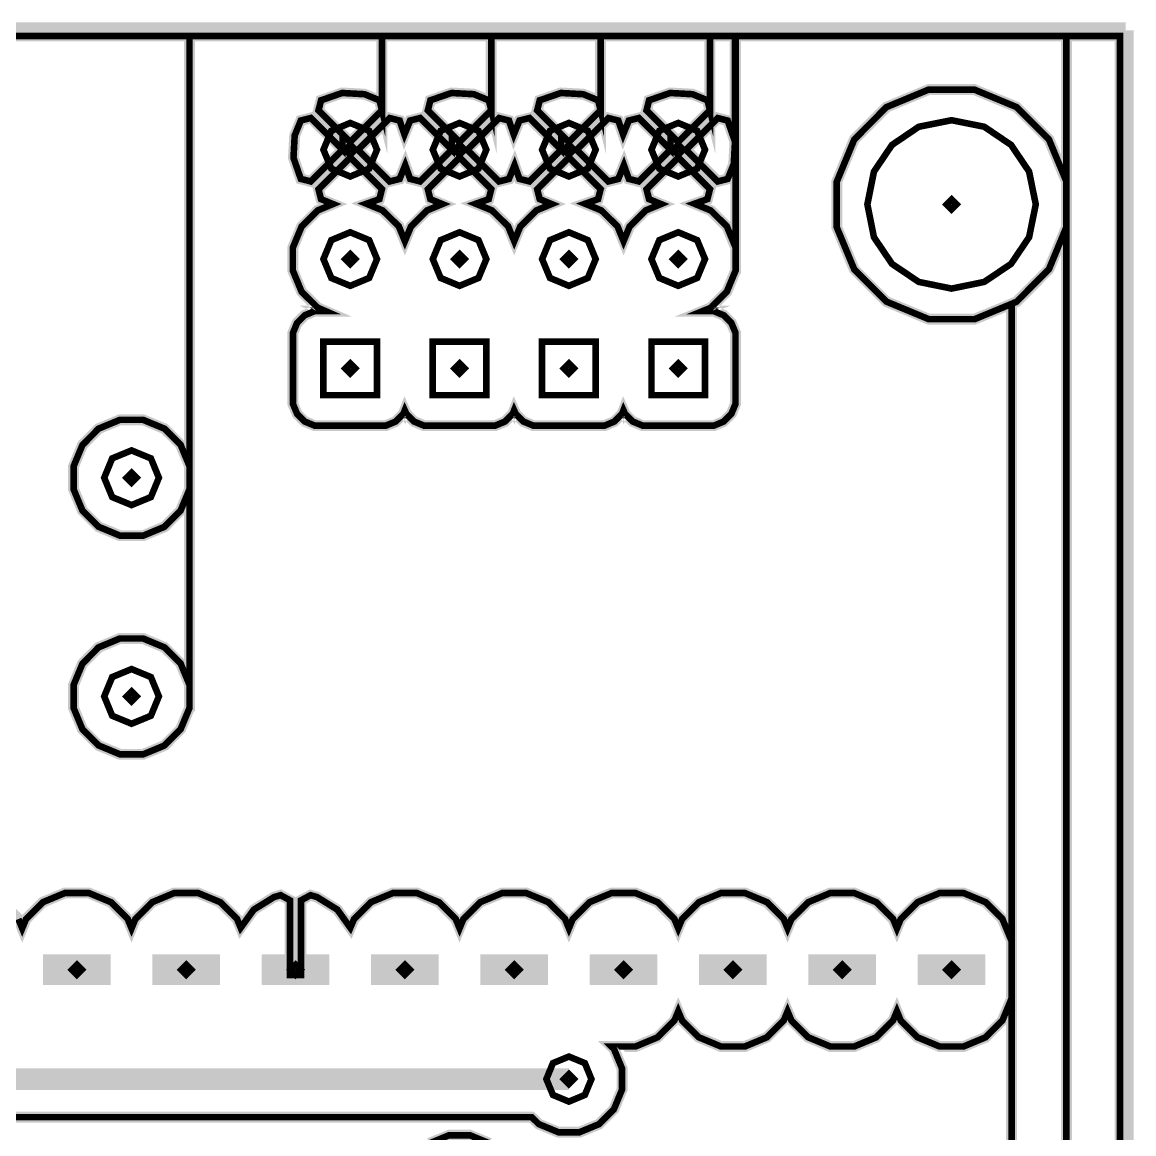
# Model space of a CAD drawing. Extents: x 0 to 6.22, y 0 to 4.04.
# Drawn here: x 0.967 to 1.984, y 0.968 to 1.985 of the extents above; entities that cross this region are included whole.
import ezdxf

# ---------------------------------------------------------------- set-up
doc = ezdxf.new("R2010")
doc.units = 0
doc.layers.get('0').update_dxf_attribs({"linetype": 'CONTINUOUS'})

msp = doc.modelspace()

# ---------------------------------------------------------------- linework, layer by layer
at = {"color": 0}
for points, const_width in [([(1.9761, 1.9771), (0.0076, 1.9771)], 0.015), ([(1.9761, 0.0086), (1.9761, 1.9771)], 0.015), ([(0.9481, 1.1798), (0.9635, 1.1644), (0.967, 1.1559), (0.9705, 1.1644), (0.9859, 1.1798), (1.0061, 1.1882), (1.0279, 1.1882), (1.0481, 1.1798), (1.0635, 1.1644), (1.067, 1.1559), (1.0705, 1.1644), (1.0859, 1.1798), (1.1061, 1.1882), (1.1279, 1.1882), (1.1481, 1.1798), (1.1635, 1.1644), (1.1668, 1.1564), (1.1788, 1.173), (1.1974, 1.1845), (1.2033, 1.1862), (1.212, 1.1815), (1.212, 1.113), (1.222, 1.113), (1.222, 1.1815), (1.2307, 1.1862), (1.2366, 1.1845), (1.2552, 1.173), (1.2671, 1.1564), (1.2705, 1.1644), (1.2859, 1.1798), (1.3061, 1.1882), (1.3279, 1.1882), (1.3481, 1.1798), (1.3635, 1.1644), (1.367, 1.1559), (1.3705, 1.1644), (1.3859, 1.1798), (1.4061, 1.1882), (1.4279, 1.1882), (1.4481, 1.1798), (1.4635, 1.1644), (1.467, 1.1559), (1.4705, 1.1644), (1.4859, 1.1798), (1.5061, 1.1882), (1.5279, 1.1882), (1.5481, 1.1798), (1.5635, 1.1644), (1.567, 1.1559), (1.5705, 1.1644), (1.5859, 1.1798), (1.6061, 1.1882), (1.6279, 1.1882), (1.6481, 1.1798), (1.6635, 1.1644), (1.667, 1.1559), (1.6705, 1.1644), (1.6859, 1.1798), (1.7061, 1.1882), (1.7279, 1.1882), (1.7481, 1.1798), (1.7635, 1.1644), (1.767, 1.1559), (1.7705, 1.1644), (1.7859, 1.1798), (1.8061, 1.1882), (1.8279, 1.1882), (1.8481, 1.1798), (1.8635, 1.1644), (1.8719, 1.1442), (1.8719, 1.727), (1.838, 1.713), (1.7962, 1.713), (1.7576, 1.729), (1.728, 1.7585), (1.712, 1.797), (1.712, 1.8388), (1.728, 1.8774), (1.7575, 1.907), (1.796, 1.923), (1.8378, 1.923), (1.8764, 1.907), (1.906, 1.8775), (1.922, 1.839), (1.922, 1.9721), (1.6195, 1.9721), (1.6195, 1.7576), (1.6115, 1.7383), (1.5969, 1.7235), (1.5893, 1.7204), (1.5994, 1.7204), (1.6086, 1.7166), (1.6156, 1.7096), (1.6194, 1.7005), (1.6194, 1.6356), (1.6156, 1.6264), (1.6086, 1.6194), (1.5995, 1.6156), (1.5346, 1.6156), (1.5254, 1.6194), (1.5184, 1.6264), (1.5169, 1.6297), (1.5156, 1.6264), (1.5086, 1.6194), (1.4995, 1.6156), (1.4346, 1.6156), (1.4254, 1.6194), (1.4184, 1.6264), (1.4169, 1.6297), (1.4156, 1.6264), (1.4086, 1.6194), (1.3995, 1.6156), (1.3346, 1.6156), (1.3254, 1.6194), (1.3184, 1.6264), (1.3169, 1.6297), (1.3156, 1.6264), (1.3086, 1.6194), (1.2995, 1.6156), (1.2346, 1.6156), (1.2254, 1.6194), (1.2184, 1.6264), (1.2146, 1.6355), (1.2146, 1.7004), (1.2184, 1.7096), (1.2254, 1.7166), (1.2345, 1.7204), (1.2444, 1.7204), (1.2373, 1.7235), (1.2225, 1.7382), (1.2145, 1.7575), (1.2145, 1.7784), (1.2225, 1.7977), (1.2372, 1.8125), (1.2512, 1.8183), (1.2403, 1.8228), (1.238, 1.8319), (1.267, 1.8609), (1.296, 1.8319), (1.2937, 1.8228), (1.2818, 1.8186), (1.2967, 1.8125), (1.3115, 1.7978), (1.317, 1.7844), (1.3225, 1.7977), (1.3372, 1.8125), (1.3512, 1.8183), (1.3403, 1.8228), (1.338, 1.8319), (1.367, 1.8609), (1.396, 1.8319), (1.3937, 1.8228), (1.3818, 1.8186), (1.3967, 1.8125), (1.4115, 1.7978), (1.417, 1.7844), (1.4225, 1.7977), (1.4372, 1.8125), (1.4512, 1.8183), (1.4403, 1.8228), (1.438, 1.8319), (1.467, 1.8609), (1.496, 1.8319), (1.4937, 1.8228), (1.4818, 1.8186), (1.4967, 1.8125), (1.5115, 1.7978), (1.517, 1.7844), (1.5225, 1.7977), (1.5372, 1.8125), (1.5512, 1.8183), (1.5403, 1.8228), (1.538, 1.8319), (1.567, 1.8609), (1.596, 1.8319), (1.5937, 1.8228), (1.5818, 1.8186), (1.5967, 1.8125), (1.6115, 1.7978), (1.6195, 1.7785), (1.6195, 1.9721), (1.6189, 1.9721), (1.6189, 1.8754), (1.6178, 1.855), (1.6122, 1.8413), (1.6031, 1.839), (1.5741, 1.868), (1.6031, 1.897), (1.6122, 1.8947), (1.6189, 1.8754), (1.6189, 1.9721), (1.596, 1.9721), (1.596, 1.9041), (1.567, 1.8751), (1.5599, 1.8822), (1.5599, 1.868), (1.5309, 1.839), (1.5218, 1.8413), (1.5173, 1.8539), (1.5122, 1.8413), (1.5031, 1.839), (1.4741, 1.868), (1.5031, 1.897), (1.5122, 1.8947), (1.5166, 1.882), (1.5218, 1.8947), (1.5309, 1.897), (1.5599, 1.868), (1.5599, 1.8822), (1.538, 1.9041), (1.5403, 1.9132), (1.5596, 1.9199), (1.58, 1.9188), (1.5937, 1.9132), (1.596, 1.9041), (1.596, 1.9721), (1.496, 1.9721), (1.496, 1.9041), (1.467, 1.8751), (1.4599, 1.8822), (1.4599, 1.868), (1.4309, 1.839), (1.4218, 1.8413), (1.4173, 1.8539), (1.4122, 1.8413), (1.4031, 1.839), (1.3741, 1.868), (1.4031, 1.897), (1.4122, 1.8947), (1.4166, 1.882), (1.4218, 1.8947), (1.4309, 1.897), (1.4599, 1.868), (1.4599, 1.8822), (1.438, 1.9041), (1.4403, 1.9132), (1.4596, 1.9199), (1.48, 1.9188), (1.4937, 1.9132), (1.496, 1.9041), (1.496, 1.9721), (1.396, 1.9721), (1.396, 1.9041), (1.367, 1.8751), (1.3599, 1.8822), (1.3599, 1.868), (1.3309, 1.839), (1.3218, 1.8413), (1.3173, 1.8539), (1.3122, 1.8413), (1.3031, 1.839), (1.2741, 1.868), (1.3031, 1.897), (1.3122, 1.8947), (1.3166, 1.882), (1.3218, 1.8947), (1.3309, 1.897), (1.3599, 1.868), (1.3599, 1.8822), (1.338, 1.9041), (1.3403, 1.9132), (1.3596, 1.9199), (1.38, 1.9188), (1.3937, 1.9132), (1.396, 1.9041), (1.396, 1.9721), (1.296, 1.9721), (1.296, 1.9041), (1.267, 1.8751), (1.2599, 1.8822), (1.2599, 1.868), (1.2309, 1.839), (1.2218, 1.8413), (1.2151, 1.8606), (1.2162, 1.881), (1.2218, 1.8947), (1.2309, 1.897), (1.2599, 1.868), (1.2599, 1.8822), (1.238, 1.9041), (1.2403, 1.9132), (1.2596, 1.9199), (1.28, 1.9188), (1.2937, 1.9132), (1.296, 1.9041), (1.296, 1.9721), (1.12, 1.9721), (1.12, 1.3575), (1.1119, 1.338), (1.0971, 1.3231), (1.0776, 1.315), (1.0565, 1.315), (1.037, 1.3231), (1.0221, 1.3379), (1.014, 1.3574), (1.014, 1.3785), (1.0221, 1.398), (1.0369, 1.4129), (1.0564, 1.421), (1.0775, 1.421), (1.097, 1.4129), (1.1119, 1.3981), (1.12, 1.3786), (1.12, 1.5575), (1.1119, 1.538), (1.0971, 1.5231), (1.0776, 1.515), (1.0565, 1.515), (1.037, 1.5231), (1.0221, 1.5379), (1.014, 1.5574), (1.014, 1.5785), (1.0221, 1.598), (1.0369, 1.6129), (1.0564, 1.621), (1.0775, 1.621), (1.097, 1.6129), (1.1119, 1.5981), (1.12, 1.5786), (1.12, 1.9721), (0.9195, 1.9721)], 0.01), ([(0.9635, 1.1644), (0.967, 1.1559), (0.9705, 1.1644), (0.9859, 1.1798), (1.0061, 1.1882), (1.0279, 1.1882), (1.0481, 1.1798), (1.0635, 1.1644), (1.067, 1.1559), (1.0705, 1.1644), (1.0859, 1.1798), (1.1061, 1.1882), (1.1279, 1.1882), (1.1481, 1.1798), (1.1635, 1.1644), (1.1668, 1.1564), (1.1788, 1.173), (1.1974, 1.1845), (1.2033, 1.1862), (1.212, 1.1815), (1.212, 1.113), (1.222, 1.113), (1.222, 1.1815), (1.2307, 1.1862), (1.2366, 1.1845), (1.2552, 1.173), (1.2671, 1.1564), (1.2705, 1.1644), (1.2859, 1.1798), (1.3061, 1.1882), (1.3279, 1.1882), (1.3481, 1.1798), (1.3635, 1.1644), (1.367, 1.1559), (1.3705, 1.1644), (1.3859, 1.1798), (1.4061, 1.1882), (1.4279, 1.1882), (1.4481, 1.1798), (1.4635, 1.1644), (1.467, 1.1559), (1.4705, 1.1644), (1.4859, 1.1798), (1.5061, 1.1882), (1.5279, 1.1882), (1.5481, 1.1798), (1.5635, 1.1644), (1.567, 1.1559), (1.5705, 1.1644), (1.5859, 1.1798), (1.6061, 1.1882), (1.6279, 1.1882), (1.6481, 1.1798), (1.6635, 1.1644), (1.667, 1.1559), (1.6705, 1.1644), (1.6859, 1.1798), (1.7061, 1.1882), (1.7279, 1.1882), (1.7481, 1.1798), (1.7635, 1.1644), (1.767, 1.1559), (1.7705, 1.1644), (1.7859, 1.1798), (1.8061, 1.1882), (1.8279, 1.1882), (1.8481, 1.1798), (1.8635, 1.1644), (1.8719, 1.1442), (1.8719, 1.727), (1.838, 1.713), (1.7962, 1.713), (1.7576, 1.729), (1.728, 1.7585), (1.712, 1.797), (1.712, 1.8388), (1.728, 1.8774), (1.7575, 1.907), (1.796, 1.923), (1.8378, 1.923), (1.8764, 1.907), (1.906, 1.8775), (1.922, 1.839), (1.922, 1.9721), (1.6195, 1.9721), (1.6195, 1.7576), (1.6115, 1.7383), (1.5969, 1.7235), (1.5893, 1.7204), (1.5994, 1.7204), (1.6086, 1.7166), (1.6156, 1.7096), (1.6194, 1.7005), (1.6194, 1.6356), (1.6156, 1.6264), (1.6086, 1.6194), (1.5995, 1.6156), (1.5346, 1.6156), (1.5254, 1.6194), (1.5184, 1.6264), (1.5169, 1.6297), (1.5156, 1.6264), (1.5086, 1.6194), (1.4995, 1.6156), (1.4346, 1.6156), (1.4254, 1.6194), (1.4184, 1.6264), (1.4169, 1.6297), (1.4156, 1.6264), (1.4086, 1.6194), (1.3995, 1.6156), (1.3346, 1.6156), (1.3254, 1.6194), (1.3184, 1.6264), (1.3169, 1.6297), (1.3156, 1.6264), (1.3086, 1.6194), (1.2995, 1.6156), (1.2346, 1.6156), (1.2254, 1.6194), (1.2184, 1.6264), (1.2146, 1.6355), (1.2146, 1.7004), (1.2184, 1.7096), (1.2254, 1.7166), (1.2345, 1.7204), (1.2444, 1.7204), (1.2373, 1.7235), (1.2225, 1.7382), (1.2145, 1.7575), (1.2145, 1.7784), (1.2225, 1.7977), (1.2372, 1.8125), (1.2512, 1.8183), (1.2403, 1.8228), (1.238, 1.8319), (1.267, 1.8609), (1.296, 1.8319), (1.2937, 1.8228), (1.2818, 1.8186), (1.2967, 1.8125), (1.3115, 1.7978), (1.317, 1.7844), (1.3225, 1.7977), (1.3372, 1.8125), (1.3512, 1.8183), (1.3403, 1.8228), (1.338, 1.8319), (1.367, 1.8609), (1.396, 1.8319), (1.3937, 1.8228), (1.3818, 1.8186), (1.3967, 1.8125), (1.4115, 1.7978), (1.417, 1.7844), (1.4225, 1.7977), (1.4372, 1.8125), (1.4512, 1.8183), (1.4403, 1.8228), (1.438, 1.8319), (1.467, 1.8609), (1.496, 1.8319), (1.4937, 1.8228), (1.4818, 1.8186), (1.4967, 1.8125), (1.5115, 1.7978), (1.517, 1.7844), (1.5225, 1.7977), (1.5372, 1.8125), (1.5512, 1.8183), (1.5403, 1.8228), (1.538, 1.8319), (1.567, 1.8609), (1.596, 1.8319), (1.5937, 1.8228), (1.5818, 1.8186), (1.5967, 1.8125), (1.6115, 1.7978), (1.6195, 1.7785), (1.6195, 1.9721), (1.6189, 1.9721), (1.6189, 1.8754), (1.6178, 1.855), (1.6122, 1.8413), (1.6031, 1.839), (1.5741, 1.868), (1.6031, 1.897), (1.6122, 1.8947), (1.6189, 1.8754), (1.6189, 1.9721), (1.596, 1.9721), (1.596, 1.9041), (1.567, 1.8751), (1.5599, 1.8822), (1.5599, 1.868), (1.5309, 1.839), (1.5218, 1.8413), (1.5173, 1.8539), (1.5122, 1.8413), (1.5031, 1.839), (1.4741, 1.868), (1.5031, 1.897), (1.5122, 1.8947), (1.5166, 1.882), (1.5218, 1.8947), (1.5309, 1.897), (1.5599, 1.868), (1.5599, 1.8822), (1.538, 1.9041), (1.5403, 1.9132), (1.5596, 1.9199), (1.58, 1.9188), (1.5937, 1.9132), (1.596, 1.9041), (1.596, 1.9721), (1.496, 1.9721), (1.496, 1.9041), (1.467, 1.8751), (1.4599, 1.8822), (1.4599, 1.868), (1.4309, 1.839), (1.4218, 1.8413), (1.4173, 1.8539), (1.4122, 1.8413), (1.4031, 1.839), (1.3741, 1.868), (1.4031, 1.897), (1.4122, 1.8947), (1.4166, 1.882), (1.4218, 1.8947), (1.4309, 1.897), (1.4599, 1.868), (1.4599, 1.8822), (1.438, 1.9041), (1.4403, 1.9132), (1.4596, 1.9199), (1.48, 1.9188), (1.4937, 1.9132), (1.496, 1.9041), (1.496, 1.9721), (1.396, 1.9721), (1.396, 1.9041), (1.367, 1.8751), (1.3599, 1.8822), (1.3599, 1.868), (1.3309, 1.839), (1.3218, 1.8413), (1.3173, 1.8539), (1.3122, 1.8413), (1.3031, 1.839), (1.2741, 1.868), (1.3031, 1.897), (1.3122, 1.8947), (1.3166, 1.882), (1.3218, 1.8947), (1.3309, 1.897), (1.3599, 1.868), (1.3599, 1.8822), (1.338, 1.9041), (1.3403, 1.9132), (1.3596, 1.9199), (1.38, 1.9188), (1.3937, 1.9132), (1.396, 1.9041), (1.396, 1.9721), (1.296, 1.9721), (1.296, 1.9041), (1.267, 1.8751), (1.2599, 1.8822), (1.2599, 1.868), (1.2309, 1.839), (1.2218, 1.8413), (1.2151, 1.8606), (1.2162, 1.881), (1.2218, 1.8947), (1.2309, 1.897), (1.2599, 1.868), (1.2599, 1.8822), (1.238, 1.9041), (1.2403, 1.9132), (1.2596, 1.9199), (1.28, 1.9188), (1.2937, 1.9132), (1.296, 1.9041), (1.296, 1.9721), (1.12, 1.9721), (1.12, 1.3575), (1.1119, 1.338), (1.0971, 1.3231), (1.0776, 1.315), (1.0565, 1.315), (1.037, 1.3231), (1.0221, 1.3379), (1.014, 1.3574), (1.014, 1.3785), (1.0221, 1.398), (1.0369, 1.4129), (1.0564, 1.421), (1.0775, 1.421), (1.097, 1.4129), (1.1119, 1.3981), (1.12, 1.3786), (1.12, 1.5575), (1.1119, 1.538), (1.0971, 1.5231), (1.0776, 1.515), (1.0565, 1.515), (1.037, 1.5231), (1.0221, 1.5379), (1.014, 1.5574), (1.014, 1.5785), (1.0221, 1.598), (1.0369, 1.6129), (1.0564, 1.621), (1.0775, 1.621), (1.097, 1.6129), (1.1119, 1.5981), (1.12, 1.5786), (1.12, 1.9721), (0.9195, 1.9721)], 0.006), ([(1.9711, 1.9721), (1.922, 1.9721), (1.922, 0.1472)], 0.01), ([(1.9711, 0.0136), (1.9711, 1.9721), (1.9711, 1.9721), (1.922, 1.9721), (1.922, 0.1472)], 0.006), ([(1.9711, 0.0136), (1.9711, 1.9721)], 0.01), ([(1.2915, 1.868), (1.2843, 1.8507), (1.267, 1.8435), (1.2497, 1.8507), (1.2425, 1.868), (1.2497, 1.8853), (1.267, 1.8925), (1.2843, 1.8853), (1.2915, 1.868)], 0.006), ([(1.3915, 1.868), (1.3843, 1.8507), (1.367, 1.8435), (1.3497, 1.8507), (1.3425, 1.868), (1.3497, 1.8853), (1.367, 1.8925), (1.3843, 1.8853), (1.3915, 1.868)], 0.006), ([(1.4915, 1.868), (1.4843, 1.8507), (1.467, 1.8435), (1.4497, 1.8507), (1.4425, 1.868), (1.4497, 1.8853), (1.467, 1.8925), (1.4843, 1.8853), (1.4915, 1.868)], 0.006), ([(1.5915, 1.868), (1.5843, 1.8507), (1.567, 1.8435), (1.5497, 1.8507), (1.5425, 1.868), (1.5497, 1.8853), (1.567, 1.8925), (1.5843, 1.8853), (1.5915, 1.868)], 0.006), ([(1.894, 1.818), (1.8879, 1.788), (1.8714, 1.7636), (1.8469, 1.7471), (1.817, 1.741), (1.787, 1.7471), (1.7625, 1.7636), (1.746, 1.788), (1.74, 1.818), (1.746, 1.848), (1.7625, 1.8724), (1.787, 1.889), (1.817, 1.895), (1.8469, 1.889), (1.8714, 1.8724), (1.8879, 1.848), (1.894, 1.818)], 0.006), ([(1.922, 0.189), (1.922, 1.7972), (1.906, 1.7586), (1.8765, 1.729), (1.8719, 1.727), (1.8719, 0.7918)], 0.01), ([(1.922, 0.189), (1.922, 1.7972), (1.906, 1.7586), (1.8765, 1.729), (1.8719, 1.727), (1.8719, 0.7918)], 0.006), ([(1.2915, 1.768), (1.2843, 1.7507), (1.267, 1.7435), (1.2497, 1.7507), (1.2425, 1.768), (1.2497, 1.7853), (1.267, 1.7925), (1.2843, 1.7853), (1.2915, 1.768)], 0.006), ([(1.3915, 1.768), (1.3843, 1.7507), (1.367, 1.7435), (1.3497, 1.7507), (1.3425, 1.768), (1.3497, 1.7853), (1.367, 1.7925), (1.3843, 1.7853), (1.3915, 1.768)], 0.006), ([(1.4915, 1.768), (1.4843, 1.7507), (1.467, 1.7435), (1.4497, 1.7507), (1.4425, 1.768), (1.4497, 1.7853), (1.467, 1.7925), (1.4843, 1.7853), (1.4915, 1.768)], 0.006), ([(1.5915, 1.768), (1.5843, 1.7507), (1.567, 1.7435), (1.5497, 1.7507), (1.5425, 1.768), (1.5497, 1.7853), (1.567, 1.7925), (1.5843, 1.7853), (1.5915, 1.768)], 0.006), ([(1.092, 1.568), (1.0847, 1.5503), (1.067, 1.543), (1.0493, 1.5503), (1.042, 1.568), (1.0493, 1.5857), (1.067, 1.593), (1.0847, 1.5857), (1.092, 1.568)], 0.006), ([(1.092, 1.368), (1.0847, 1.3503), (1.067, 1.343), (1.0493, 1.3503), (1.042, 1.368), (1.0493, 1.3857), (1.067, 1.393), (1.0847, 1.3857), (1.092, 1.368)], 0.006), ([(1.017, 1.104), (1.017, 1.132)], 0.062), ([(1.117, 1.104), (1.117, 1.132)], 0.062), ([(1.217, 1.104), (1.217, 1.132)], 0.062), ([(1.317, 1.104), (1.317, 1.132)], 0.062), ([(1.417, 1.104), (1.417, 1.132)], 0.062), ([(1.517, 1.104), (1.517, 1.132)], 0.062), ([(1.617, 1.104), (1.617, 1.132)], 0.062), ([(1.717, 1.104), (1.717, 1.132)], 0.062), ([(1.817, 1.104), (1.817, 1.132)], 0.062), ([(1.8719, 0.8442), (1.8719, 1.0918), (1.8635, 1.0716), (1.8481, 1.0562), (1.8279, 1.0478), (1.8061, 1.0478), (1.7859, 1.0562), (1.7705, 1.0716), (1.767, 1.08), (1.7635, 1.0716), (1.7481, 1.0562), (1.7279, 1.0478), (1.7061, 1.0478), (1.6859, 1.0562), (1.6705, 1.0716), (1.667, 1.08), (1.6635, 1.0716), (1.6481, 1.0562), (1.6279, 1.0478), (1.6061, 1.0478), (1.5859, 1.0562), (1.5705, 1.0716), (1.567, 1.08), (1.5635, 1.0716), (1.5481, 1.0562), (1.5279, 1.0478), (1.5059, 1.0478), (1.5082, 1.0456), (1.5156, 1.0277), (1.5156, 1.0084), (1.5082, 0.9905), (1.4946, 0.9768), (1.4767, 0.9694), (1.4574, 0.9694), (1.4395, 0.9768), (1.433, 0.9832), (0.6509, 0.9832)], 0.01), ([(1.8719, 0.8442), (1.8719, 1.0918), (1.8635, 1.0716), (1.8481, 1.0562), (1.8279, 1.0478), (1.8061, 1.0478), (1.7859, 1.0562), (1.7705, 1.0716), (1.767, 1.08), (1.7635, 1.0716), (1.7481, 1.0562), (1.7279, 1.0478), (1.7061, 1.0478), (1.6859, 1.0562), (1.6705, 1.0716), (1.667, 1.08), (1.6635, 1.0716), (1.6481, 1.0562), (1.6279, 1.0478), (1.6061, 1.0478), (1.5859, 1.0562), (1.5705, 1.0716), (1.567, 1.08), (1.5635, 1.0716), (1.5481, 1.0562), (1.5279, 1.0478), (1.5059, 1.0478), (1.5082, 1.0456), (1.5156, 1.0277), (1.5156, 1.0084), (1.5082, 0.9905), (1.4946, 0.9768), (1.4767, 0.9694), (1.4574, 0.9694), (1.4395, 0.9768), (1.433, 0.9832), (0.6509, 0.9832)], 0.006), ([(1.4876, 1.018), (1.4816, 1.0035), (1.467, 0.9974), (1.4524, 1.0035), (1.4464, 1.018), (1.4524, 1.0326), (1.467, 1.0386), (1.4816, 1.0326), (1.4876, 1.018)], 0.006), ([(1.467, 1.018), (0.617, 1.018)], 0.0197), ([(1.3394, 0.9592), (1.3573, 0.9666), (1.3766, 0.9666), (1.3945, 0.9592)], 0.01), ([(1.3394, 0.9592), (1.3573, 0.9666), (1.3766, 0.9666), (1.3945, 0.9592)], 0.006)]:
    msp.add_lwpolyline(points, dxfattribs=dict(at, const_width=const_width))
for points in [[(0.967, 1.1559), (0.9705, 1.1644), (0.9859, 1.1798), (1.0061, 1.1882), (1.0279, 1.1882), (1.0481, 1.1798), (1.0635, 1.1644), (1.067, 1.1559), (1.0705, 1.1644), (1.0859, 1.1798), (1.1061, 1.1882), (1.1279, 1.1882), (1.1481, 1.1798), (1.1635, 1.1644), (1.1668, 1.1564), (1.1788, 1.173), (1.1974, 1.1845), (1.2033, 1.1862), (1.212, 1.1815), (1.212, 1.113), (1.222, 1.113), (1.222, 1.1815), (1.2307, 1.1862), (1.2366, 1.1845), (1.2552, 1.173), (1.2671, 1.1564), (1.2705, 1.1644), (1.2859, 1.1798), (1.3061, 1.1882), (1.3279, 1.1882), (1.3481, 1.1798), (1.3635, 1.1644), (1.367, 1.1559), (1.3705, 1.1644), (1.3859, 1.1798), (1.4061, 1.1882), (1.4279, 1.1882), (1.4481, 1.1798), (1.4635, 1.1644), (1.467, 1.1559), (1.4705, 1.1644), (1.4859, 1.1798), (1.5061, 1.1882), (1.5279, 1.1882), (1.5481, 1.1798), (1.5635, 1.1644), (1.567, 1.1559), (1.5705, 1.1644), (1.5859, 1.1798), (1.6061, 1.1882), (1.6279, 1.1882), (1.6481, 1.1798), (1.6635, 1.1644), (1.667, 1.1559), (1.6705, 1.1644), (1.6859, 1.1798), (1.7061, 1.1882), (1.7279, 1.1882), (1.7481, 1.1798), (1.7635, 1.1644), (1.767, 1.1559), (1.7705, 1.1644), (1.7859, 1.1798), (1.8061, 1.1882), (1.8279, 1.1882), (1.8481, 1.1798), (1.8635, 1.1644), (1.8719, 1.1442), (1.8719, 1.727), (1.838, 1.713), (1.7962, 1.713), (1.7576, 1.729), (1.728, 1.7585), (1.712, 1.797), (1.712, 1.8388), (1.728, 1.8774), (1.7575, 1.907), (1.796, 1.923), (1.8378, 1.923), (1.8764, 1.907), (1.906, 1.8775), (1.922, 1.839), (1.922, 1.9721), (1.6195, 1.9721), (1.6195, 1.7576), (1.6115, 1.7383), (1.5969, 1.7235), (1.5893, 1.7204), (1.5994, 1.7204), (1.6086, 1.7166), (1.6156, 1.7096), (1.6194, 1.7005), (1.6194, 1.6356), (1.6156, 1.6264), (1.6086, 1.6194), (1.5995, 1.6156), (1.5346, 1.6156), (1.5254, 1.6194), (1.5184, 1.6264), (1.5169, 1.6297), (1.5156, 1.6264), (1.5086, 1.6194), (1.4995, 1.6156), (1.4346, 1.6156), (1.4254, 1.6194), (1.4184, 1.6264), (1.4169, 1.6297), (1.4156, 1.6264), (1.4086, 1.6194), (1.3995, 1.6156), (1.3346, 1.6156), (1.3254, 1.6194), (1.3184, 1.6264), (1.3169, 1.6297), (1.3156, 1.6264), (1.3086, 1.6194), (1.2995, 1.6156), (1.2346, 1.6156), (1.2254, 1.6194), (1.2184, 1.6264), (1.2146, 1.6355), (1.2146, 1.7004), (1.2184, 1.7096), (1.2254, 1.7166), (1.2345, 1.7204), (1.2444, 1.7204), (1.2373, 1.7235), (1.2225, 1.7382), (1.2145, 1.7575), (1.2145, 1.7784), (1.2225, 1.7977), (1.2372, 1.8125), (1.2512, 1.8183), (1.2403, 1.8228), (1.238, 1.8319), (1.267, 1.8609), (1.296, 1.8319), (1.2937, 1.8228), (1.2818, 1.8186), (1.2967, 1.8125), (1.3115, 1.7978), (1.317, 1.7844), (1.3225, 1.7977), (1.3372, 1.8125), (1.3512, 1.8183), (1.3403, 1.8228), (1.338, 1.8319), (1.367, 1.8609), (1.396, 1.8319), (1.3937, 1.8228), (1.3818, 1.8186), (1.3967, 1.8125), (1.4115, 1.7978), (1.417, 1.7844), (1.4225, 1.7977), (1.4372, 1.8125), (1.4512, 1.8183), (1.4403, 1.8228), (1.438, 1.8319), (1.467, 1.8609), (1.496, 1.8319), (1.4937, 1.8228), (1.4818, 1.8186), (1.4967, 1.8125), (1.5115, 1.7978), (1.517, 1.7844), (1.5225, 1.7977), (1.5372, 1.8125), (1.5512, 1.8183), (1.5403, 1.8228), (1.538, 1.8319), (1.567, 1.8609), (1.596, 1.8319), (1.5937, 1.8228), (1.5818, 1.8186), (1.5967, 1.8125), (1.6115, 1.7978), (1.6195, 1.7785), (1.6195, 1.9721), (1.6189, 1.9721), (1.6189, 1.8754), (1.6178, 1.855), (1.6122, 1.8413), (1.6031, 1.839), (1.5741, 1.868), (1.6031, 1.897), (1.6122, 1.8947), (1.6189, 1.8754), (1.6189, 1.9721), (1.596, 1.9721), (1.596, 1.9041), (1.567, 1.8751), (1.5599, 1.8822), (1.5599, 1.868), (1.5309, 1.839), (1.5218, 1.8413), (1.5173, 1.8539), (1.5122, 1.8413), (1.5031, 1.839), (1.4741, 1.868), (1.5031, 1.897), (1.5122, 1.8947), (1.5166, 1.882), (1.5218, 1.8947), (1.5309, 1.897), (1.5599, 1.868), (1.5599, 1.8822), (1.538, 1.9041), (1.5403, 1.9132), (1.5596, 1.9199), (1.58, 1.9188), (1.5937, 1.9132), (1.596, 1.9041), (1.596, 1.9721), (1.496, 1.9721), (1.496, 1.9041), (1.467, 1.8751), (1.4599, 1.8822), (1.4599, 1.868), (1.4309, 1.839), (1.4218, 1.8413), (1.4173, 1.8539), (1.4122, 1.8413), (1.4031, 1.839), (1.3741, 1.868), (1.4031, 1.897), (1.4122, 1.8947), (1.4166, 1.882), (1.4218, 1.8947), (1.4309, 1.897), (1.4599, 1.868), (1.4599, 1.8822), (1.438, 1.9041), (1.4403, 1.9132), (1.4596, 1.9199), (1.48, 1.9188), (1.4937, 1.9132), (1.496, 1.9041), (1.496, 1.9721), (1.396, 1.9721), (1.396, 1.9041), (1.367, 1.8751), (1.3599, 1.8822), (1.3599, 1.868), (1.3309, 1.839), (1.3218, 1.8413), (1.3173, 1.8539), (1.3122, 1.8413), (1.3031, 1.839), (1.2741, 1.868), (1.3031, 1.897), (1.3122, 1.8947), (1.3166, 1.882), (1.3218, 1.8947), (1.3309, 1.897), (1.3599, 1.868), (1.3599, 1.8822), (1.338, 1.9041), (1.3403, 1.9132), (1.3596, 1.9199), (1.38, 1.9188), (1.3937, 1.9132), (1.396, 1.9041), (1.396, 1.9721), (1.296, 1.9721), (1.296, 1.9041), (1.267, 1.8751), (1.2599, 1.8822), (1.2599, 1.868), (1.2309, 1.839), (1.2218, 1.8413), (1.2151, 1.8606), (1.2162, 1.881), (1.2218, 1.8947), (1.2309, 1.897), (1.2599, 1.868), (1.2599, 1.8822), (1.238, 1.9041), (1.2403, 1.9132), (1.2596, 1.9199), (1.28, 1.9188), (1.2937, 1.9132), (1.296, 1.9041), (1.296, 1.9721), (1.12, 1.9721), (1.12, 1.3575), (1.1119, 1.338), (1.0971, 1.3231), (1.0776, 1.315), (1.0565, 1.315), (1.037, 1.3231), (1.0221, 1.3379), (1.014, 1.3574), (1.014, 1.3785), (1.0221, 1.398), (1.0369, 1.4129), (1.0564, 1.421), (1.0775, 1.421), (1.097, 1.4129), (1.1119, 1.3981), (1.12, 1.3786), (1.12, 1.5575), (1.1119, 1.538), (1.0971, 1.5231), (1.0776, 1.515), (1.0565, 1.515), (1.037, 1.5231), (1.0221, 1.5379), (1.014, 1.5574), (1.014, 1.5785), (1.0221, 1.598), (1.0369, 1.6129), (1.0564, 1.621), (1.0775, 1.621), (1.097, 1.6129), (1.1119, 1.5981), (1.12, 1.5786), (1.12, 1.9721), (0.9195, 1.9721)], [(1.9711, 1.9721), (1.922, 1.9721), (1.922, 0.1472)], [(1.9711, 0.0136), (1.9711, 1.9721)], [(1.2915, 1.868), (1.2843, 1.8507), (1.267, 1.8435), (1.2497, 1.8507), (1.2425, 1.868), (1.2497, 1.8853), (1.267, 1.8925), (1.2843, 1.8853), (1.2915, 1.868)], [(1.3915, 1.868), (1.3843, 1.8507), (1.367, 1.8435), (1.3497, 1.8507), (1.3425, 1.868), (1.3497, 1.8853), (1.367, 1.8925), (1.3843, 1.8853), (1.3915, 1.868)], [(1.4915, 1.868), (1.4843, 1.8507), (1.467, 1.8435), (1.4497, 1.8507), (1.4425, 1.868), (1.4497, 1.8853), (1.467, 1.8925), (1.4843, 1.8853), (1.4915, 1.868)], [(1.5915, 1.868), (1.5843, 1.8507), (1.567, 1.8435), (1.5497, 1.8507), (1.5425, 1.868), (1.5497, 1.8853), (1.567, 1.8925), (1.5843, 1.8853), (1.5915, 1.868)], [(1.894, 1.818), (1.8879, 1.788), (1.8714, 1.7636), (1.8469, 1.7471), (1.817, 1.741), (1.787, 1.7471), (1.7625, 1.7636), (1.746, 1.788), (1.74, 1.818), (1.746, 1.848), (1.7625, 1.8724), (1.787, 1.889), (1.817, 1.895), (1.8469, 1.889), (1.8714, 1.8724), (1.8879, 1.848), (1.894, 1.818)], [(1.2915, 1.768), (1.2843, 1.7507), (1.267, 1.7435), (1.2497, 1.7507), (1.2425, 1.768), (1.2497, 1.7853), (1.267, 1.7925), (1.2843, 1.7853), (1.2915, 1.768)], [(1.3915, 1.768), (1.3843, 1.7507), (1.367, 1.7435), (1.3497, 1.7507), (1.3425, 1.768), (1.3497, 1.7853), (1.367, 1.7925), (1.3843, 1.7853), (1.3915, 1.768)], [(1.4915, 1.768), (1.4843, 1.7507), (1.467, 1.7435), (1.4497, 1.7507), (1.4425, 1.768), (1.4497, 1.7853), (1.467, 1.7925), (1.4843, 1.7853), (1.4915, 1.768)], [(1.5915, 1.768), (1.5843, 1.7507), (1.567, 1.7435), (1.5497, 1.7507), (1.5425, 1.768), (1.5497, 1.7853), (1.567, 1.7925), (1.5843, 1.7853), (1.5915, 1.768)], [(1.922, 0.189), (1.922, 1.7972), (1.906, 1.7586), (1.8765, 1.729), (1.8719, 1.727), (1.8719, 0.7918)], [(1.092, 1.568), (1.0847, 1.5503), (1.067, 1.543), (1.0493, 1.5503), (1.042, 1.568), (1.0493, 1.5857), (1.067, 1.593), (1.0847, 1.5857), (1.092, 1.568)], [(1.092, 1.368), (1.0847, 1.3503), (1.067, 1.343), (1.0493, 1.3503), (1.042, 1.368), (1.0493, 1.3857), (1.067, 1.393), (1.0847, 1.3857), (1.092, 1.368)], [(1.8719, 0.8442), (1.8719, 1.0918), (1.8635, 1.0716), (1.8481, 1.0562), (1.8279, 1.0478), (1.8061, 1.0478), (1.7859, 1.0562), (1.7705, 1.0716), (1.767, 1.08), (1.7635, 1.0716), (1.7481, 1.0562), (1.7279, 1.0478), (1.7061, 1.0478), (1.6859, 1.0562), (1.6705, 1.0716), (1.667, 1.08), (1.6635, 1.0716), (1.6481, 1.0562), (1.6279, 1.0478), (1.6061, 1.0478), (1.5859, 1.0562), (1.5705, 1.0716), (1.567, 1.08), (1.5635, 1.0716), (1.5481, 1.0562), (1.5279, 1.0478), (1.5059, 1.0478), (1.5082, 1.0456), (1.5156, 1.0277), (1.5156, 1.0084), (1.5082, 0.9905), (1.4946, 0.9768), (1.4767, 0.9694), (1.4574, 0.9694), (1.4395, 0.9768), (1.433, 0.9832), (0.6509, 0.9832)], [(1.4876, 1.018), (1.4816, 1.0035), (1.467, 0.9974), (1.4524, 1.0035), (1.4464, 1.018), (1.4524, 1.0326), (1.467, 1.0386), (1.4816, 1.0326), (1.4876, 1.018)]]:
    msp.add_lwpolyline(points, dxfattribs=at)
at = {"color": 7, "const_width": 0.006}
for points in [[(1.2715, 1.868), (1.267, 1.8635), (1.2625, 1.868), (1.267, 1.8725), (1.2715, 1.868)], [(1.3715, 1.868), (1.367, 1.8635), (1.3625, 1.868), (1.367, 1.8725), (1.3715, 1.868)], [(1.4715, 1.868), (1.467, 1.8635), (1.4625, 1.868), (1.467, 1.8725), (1.4715, 1.868)], [(1.5715, 1.868), (1.567, 1.8635), (1.5625, 1.868), (1.567, 1.8725), (1.5715, 1.868)], [(1.8215, 1.818), (1.817, 1.8135), (1.8125, 1.818), (1.817, 1.8225), (1.8215, 1.818)], [(1.2715, 1.768), (1.267, 1.7635), (1.2625, 1.768), (1.267, 1.7725), (1.2715, 1.768)], [(1.3715, 1.768), (1.367, 1.7635), (1.3625, 1.768), (1.367, 1.7725), (1.3715, 1.768)], [(1.4715, 1.768), (1.467, 1.7635), (1.4625, 1.768), (1.467, 1.7725), (1.4715, 1.768)], [(1.5715, 1.768), (1.567, 1.7635), (1.5625, 1.768), (1.567, 1.7725), (1.5715, 1.768)], [(1.2715, 1.668), (1.267, 1.6635), (1.2625, 1.668), (1.267, 1.6725), (1.2715, 1.668)], [(1.3715, 1.668), (1.367, 1.6635), (1.3625, 1.668), (1.367, 1.6725), (1.3715, 1.668)], [(1.4715, 1.668), (1.467, 1.6635), (1.4625, 1.668), (1.467, 1.6725), (1.4715, 1.668)], [(1.5715, 1.668), (1.567, 1.6635), (1.5625, 1.668), (1.567, 1.6725), (1.5715, 1.668)], [(1.0715, 1.568), (1.067, 1.5635), (1.0625, 1.568), (1.067, 1.5725), (1.0715, 1.568)], [(1.0715, 1.368), (1.067, 1.3635), (1.0625, 1.368), (1.067, 1.3725), (1.0715, 1.368)], [(1.0215, 1.118), (1.017, 1.1135), (1.0125, 1.118), (1.017, 1.1225), (1.0215, 1.118)], [(1.1215, 1.118), (1.117, 1.1135), (1.1125, 1.118), (1.117, 1.1225), (1.1215, 1.118)], [(1.2215, 1.118), (1.217, 1.1135), (1.2125, 1.118), (1.217, 1.1225), (1.2215, 1.118)], [(1.3215, 1.118), (1.317, 1.1135), (1.3125, 1.118), (1.317, 1.1225), (1.3215, 1.118)], [(1.4215, 1.118), (1.417, 1.1135), (1.4125, 1.118), (1.417, 1.1225), (1.4215, 1.118)], [(1.5215, 1.118), (1.517, 1.1135), (1.5125, 1.118), (1.517, 1.1225), (1.5215, 1.118)], [(1.6215, 1.118), (1.617, 1.1135), (1.6125, 1.118), (1.617, 1.1225), (1.6215, 1.118)], [(1.7215, 1.118), (1.717, 1.1135), (1.7125, 1.118), (1.717, 1.1225), (1.7215, 1.118)], [(1.8215, 1.118), (1.817, 1.1135), (1.8125, 1.118), (1.817, 1.1225), (1.8215, 1.118)], [(1.4715, 1.018), (1.467, 1.0135), (1.4625, 1.018), (1.467, 1.0225), (1.4715, 1.018)]]:
    msp.add_lwpolyline(points, dxfattribs=at)
at = {"color": 7}
for points in [[(1.2715, 1.868), (1.267, 1.8635), (1.2625, 1.868), (1.267, 1.8725), (1.2715, 1.868)], [(1.3715, 1.868), (1.367, 1.8635), (1.3625, 1.868), (1.367, 1.8725), (1.3715, 1.868)], [(1.4715, 1.868), (1.467, 1.8635), (1.4625, 1.868), (1.467, 1.8725), (1.4715, 1.868)], [(1.5715, 1.868), (1.567, 1.8635), (1.5625, 1.868), (1.567, 1.8725), (1.5715, 1.868)], [(1.8215, 1.818), (1.817, 1.8135), (1.8125, 1.818), (1.817, 1.8225), (1.8215, 1.818)], [(1.2715, 1.768), (1.267, 1.7635), (1.2625, 1.768), (1.267, 1.7725), (1.2715, 1.768)], [(1.3715, 1.768), (1.367, 1.7635), (1.3625, 1.768), (1.367, 1.7725), (1.3715, 1.768)], [(1.4715, 1.768), (1.467, 1.7635), (1.4625, 1.768), (1.467, 1.7725), (1.4715, 1.768)], [(1.5715, 1.768), (1.567, 1.7635), (1.5625, 1.768), (1.567, 1.7725), (1.5715, 1.768)], [(1.2715, 1.668), (1.267, 1.6635), (1.2625, 1.668), (1.267, 1.6725), (1.2715, 1.668)], [(1.3715, 1.668), (1.367, 1.6635), (1.3625, 1.668), (1.367, 1.6725), (1.3715, 1.668)], [(1.4715, 1.668), (1.467, 1.6635), (1.4625, 1.668), (1.467, 1.6725), (1.4715, 1.668)], [(1.5715, 1.668), (1.567, 1.6635), (1.5625, 1.668), (1.567, 1.6725), (1.5715, 1.668)], [(1.0715, 1.568), (1.067, 1.5635), (1.0625, 1.568), (1.067, 1.5725), (1.0715, 1.568)], [(1.0715, 1.368), (1.067, 1.3635), (1.0625, 1.368), (1.067, 1.3725), (1.0715, 1.368)], [(1.0215, 1.118), (1.017, 1.1135), (1.0125, 1.118), (1.017, 1.1225), (1.0215, 1.118)], [(1.1215, 1.118), (1.117, 1.1135), (1.1125, 1.118), (1.117, 1.1225), (1.1215, 1.118)], [(1.2215, 1.118), (1.217, 1.1135), (1.2125, 1.118), (1.217, 1.1225), (1.2215, 1.118)], [(1.3215, 1.118), (1.317, 1.1135), (1.3125, 1.118), (1.317, 1.1225), (1.3215, 1.118)], [(1.4215, 1.118), (1.417, 1.1135), (1.4125, 1.118), (1.417, 1.1225), (1.4215, 1.118)], [(1.5215, 1.118), (1.517, 1.1135), (1.5125, 1.118), (1.517, 1.1225), (1.5215, 1.118)], [(1.6215, 1.118), (1.617, 1.1135), (1.6125, 1.118), (1.617, 1.1225), (1.6215, 1.118)], [(1.7215, 1.118), (1.717, 1.1135), (1.7125, 1.118), (1.717, 1.1225), (1.7215, 1.118)], [(1.8215, 1.118), (1.817, 1.1135), (1.8125, 1.118), (1.817, 1.1225), (1.8215, 1.118)], [(1.4715, 1.018), (1.467, 1.0135), (1.4625, 1.018), (1.467, 1.0225), (1.4715, 1.018)]]:
    msp.add_lwpolyline(points, dxfattribs=at)
at = {"color": 0, "const_width": 0.006}
for points in [[(1.2425, 1.6925), (1.2425, 1.6435), (1.2915, 1.6435), (1.2915, 1.6925), (1.2425, 1.6925)], [(1.3425, 1.6925), (1.3425, 1.6435), (1.3915, 1.6435), (1.3915, 1.6925), (1.3425, 1.6925)], [(1.4425, 1.6925), (1.4425, 1.6435), (1.4915, 1.6435), (1.4915, 1.6925), (1.4425, 1.6925)], [(1.5425, 1.6925), (1.5425, 1.6435), (1.5915, 1.6435), (1.5915, 1.6925), (1.5425, 1.6925)]]:
    msp.add_lwpolyline(points, close=True, dxfattribs=at)
at = {"color": 0}
for points in [[(1.2425, 1.6925), (1.2915, 1.6925), (1.2915, 1.6435), (1.2425, 1.6435), (1.2425, 1.6925)], [(1.3425, 1.6925), (1.3915, 1.6925), (1.3915, 1.6435), (1.3425, 1.6435), (1.3425, 1.6925)], [(1.4425, 1.6925), (1.4915, 1.6925), (1.4915, 1.6435), (1.4425, 1.6435), (1.4425, 1.6925)], [(1.5425, 1.6925), (1.5915, 1.6925), (1.5915, 1.6435), (1.5425, 1.6435), (1.5425, 1.6925)]]:
    msp.add_lwpolyline(points, close=True, dxfattribs=at)

doc.saveas('drawing.dxf')
